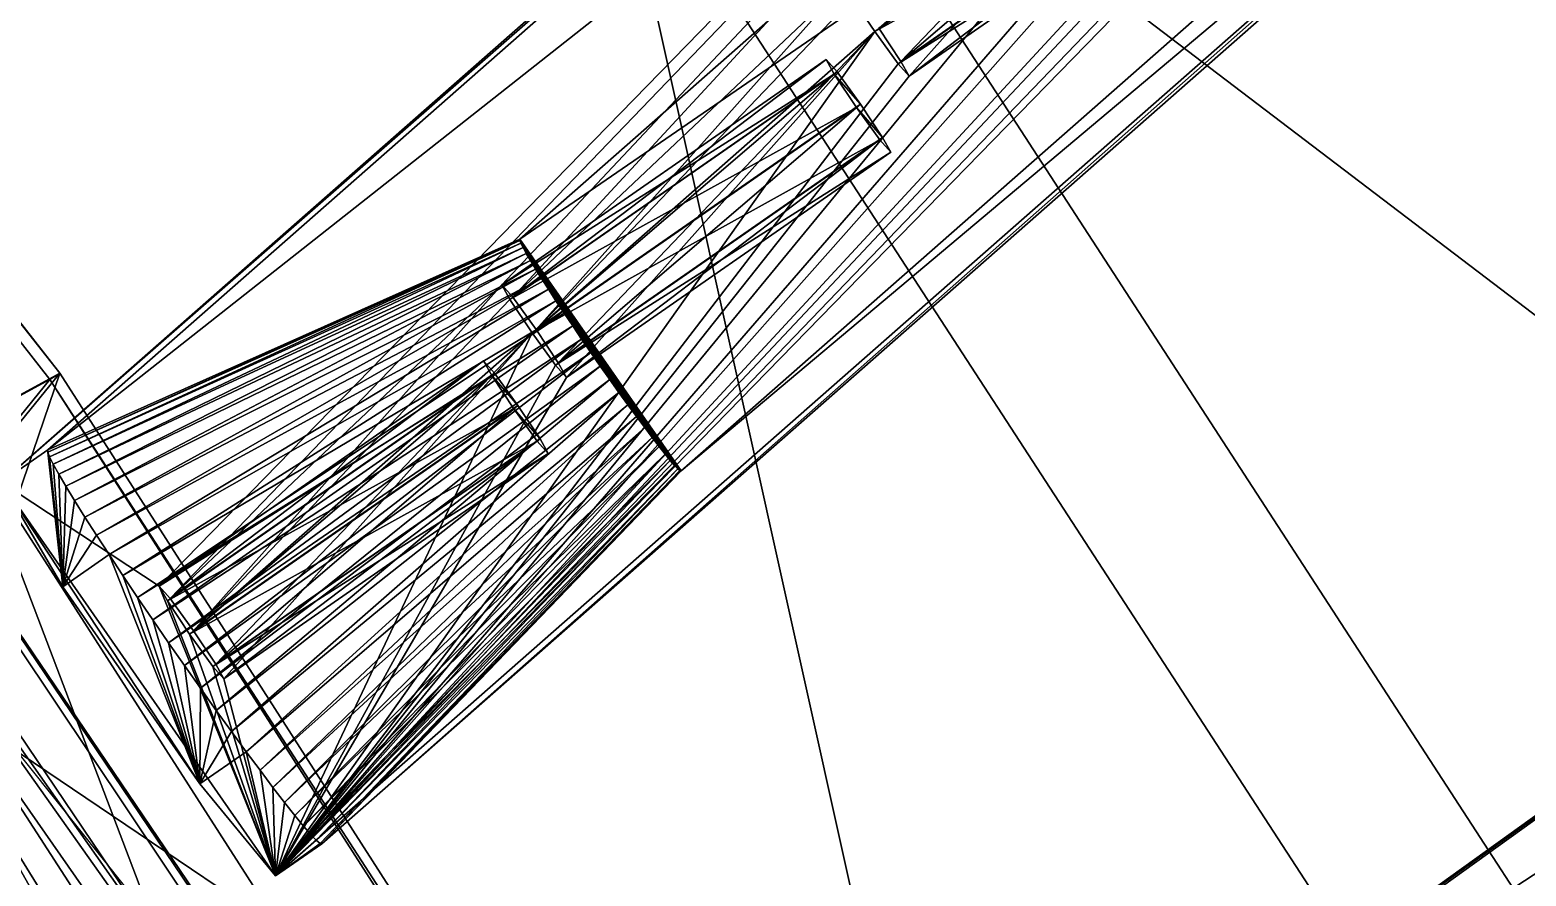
# Model space of a CAD drawing. Header units: millimetres. Extents: x -228 to 228, y -204 to 237.
# Drawn here: x 105.86 to 132.35, y 106.39 to 121.38 of the extents above; entities that cross this region are included whole.
import ezdxf

# ---------------------------------------------------------------- set-up
doc = ezdxf.new("R2010")
doc.units = ezdxf.units.MM
doc.header["$LTSCALE"] = 127.314815
for name, color, linetype in [('1', 7, 'CONTINUOUS'), ('1253', 7, 'CONTINUOUS'), ('1389', 7, 'CONTINUOUS'), ('1412', 7, 'CONTINUOUS'), ('1784', 7, 'CONTINUOUS'), ('1785', 7, 'CONTINUOUS'), ('1786', 7, 'CONTINUOUS'), ('1788', 7, 'CONTINUOUS'), ('1791', 7, 'CONTINUOUS'), ('1792', 7, 'CONTINUOUS'), ('28', 7, 'CONTINUOUS'), ('35', 7, 'CONTINUOUS'), ('54', 7, 'CONTINUOUS'), ('55', 7, 'CONTINUOUS'), ('560', 7, 'CONTINUOUS'), ('589', 7, 'CONTINUOUS'), ('59', 7, 'CONTINUOUS'), ('605', 7, 'CONTINUOUS'), ('661', 7, 'CONTINUOUS'), ('7287', 7, 'CONTINUOUS'), ('7288', 7, 'CONTINUOUS'), ('7291', 7, 'CONTINUOUS'), ('7379', 7, 'CONTINUOUS'), ('7552', 7, 'CONTINUOUS'), ('7553', 7, 'CONTINUOUS'), ('7554', 7, 'CONTINUOUS'), ('7555', 7, 'CONTINUOUS'), ('7576', 7, 'CONTINUOUS'), ('7577', 7, 'CONTINUOUS'), ('7580', 7, 'CONTINUOUS'), ('7581', 7, 'CONTINUOUS'), ('7582', 7, 'CONTINUOUS'), ('7583', 7, 'CONTINUOUS'), ('7584', 7, 'CONTINUOUS'), ('7585', 7, 'CONTINUOUS'), ('7586', 7, 'CONTINUOUS'), ('7587', 7, 'CONTINUOUS'), ('7588', 7, 'CONTINUOUS'), ('7589', 7, 'CONTINUOUS'), ('7591', 7, 'CONTINUOUS'), ('7592', 7, 'CONTINUOUS'), ('7602', 7, 'CONTINUOUS'), ('7604', 7, 'CONTINUOUS'), ('7605', 7, 'CONTINUOUS'), ('7607', 7, 'CONTINUOUS')]:
    doc.layers.add(name, color=color, linetype=linetype)

msp = doc.modelspace()

# ---------------------------------------------------------------- linework, layer by layer
at = {"layer": '1', "color": 5, "linetype": 'Continuous'}
for points in [[(106.388, 115.3, 1032.773), (77.333, 152.514, 1031.221), (48.25, 83.571, 1037.893), (106.388, 115.3, 1032.773)], [(68.236, 68.236, 1037.893), (106.388, 115.3, 1032.773), (48.25, 83.571, 1037.893), (68.236, 68.236, 1037.893)], [(83.571, 48.25, 1037.893), (106.388, 115.3, 1032.773), (68.236, 68.236, 1037.893), (83.571, 48.25, 1037.893)], [(131.588, 75.972, 1033.284), (106.388, 115.3, 1032.773), (83.571, 48.25, 1037.893), (131.588, 75.972, 1033.284)]]:
    msp.add_3dface(points, dxfattribs=at)
at = {"layer": '1253', "color": 5, "linetype": 'Continuous'}
for points in [[(68.325, 143.798, 1024.603), (68.919, 144.328, 1025.142), (120.549, 69.599, 1026.788), (68.325, 143.798, 1024.603)], [(68.919, 144.328, 1025.142), (90.541, 117.106, 1026.716), (120.549, 69.599, 1026.788), (68.919, 144.328, 1025.142)], [(119.461, 68.971, 1026.509), (88.953, 115.914, 1025.728), (68.325, 143.798, 1024.603), (119.461, 68.971, 1026.509)], [(119.461, 68.971, 1026.509), (68.325, 143.798, 1024.603), (120.549, 69.599, 1026.788), (119.461, 68.971, 1026.509)], [(90.541, 117.106, 1026.716), (121.292, 70.028, 1027.748), (120.549, 69.599, 1026.788), (90.541, 117.106, 1026.716)]]:
    msp.add_3dface(points, dxfattribs=at)
at = {"layer": '1389', "color": 5, "linetype": 'Continuous'}
for points in [[(76.859, 149.705, 1027.757), (129.505, 74.77, 1029.13), (76.642, 149.483, 1027.135), (76.859, 149.705, 1027.757)], [(76.859, 149.705, 1027.757), (90.824, 132.652, 1028.608), (129.505, 74.77, 1029.13), (76.859, 149.705, 1027.757)], [(128.922, 74.433, 1028.874), (90.078, 132.03, 1027.713), (76.642, 149.483, 1027.135), (128.922, 74.433, 1028.874)], [(129.505, 74.77, 1029.13), (128.922, 74.433, 1028.874), (76.642, 149.483, 1027.135), (129.505, 74.77, 1029.13)], [(90.824, 132.652, 1028.608), (129.787, 74.933, 1029.772), (129.505, 74.77, 1029.13), (90.824, 132.652, 1028.608)]]:
    msp.add_3dface(points, dxfattribs=at)
at = {"layer": '1412', "color": 5, "linetype": 'Continuous'}
for points in [[(95.202, 107.712, 1029.704), (93.852, 106.763, 1029.126), (118.196, 68.241, 1029.657), (95.202, 107.712, 1029.704)], [(119.683, 69.099, 1030.304), (95.202, 107.712, 1029.704), (119.004, 68.707, 1029.783), (119.683, 69.099, 1030.304)], [(95.202, 107.712, 1029.704), (118.196, 68.241, 1029.657), (119.004, 68.707, 1029.783), (95.202, 107.712, 1029.704)]]:
    msp.add_3dface(points, dxfattribs=at)
at = {"layer": '1784', "color": 2, "linetype": 'Continuous'}
msp.add_3dface([(124.069, 59.746, 10), (85.859, 107.662, 10), (82.503, 103.454, 10), (124.069, 59.746, 10)], dxfattribs=at)
at = {"layer": '1785', "color": 2, "linetype": 'Continuous'}
for points in [[(93.224, 116.896, 26), (89.471, 112.193, 26), (134.711, 64.871, 26), (93.224, 116.896, 26)], [(89.471, 112.193, 26), (129.289, 62.262, 26), (134.711, 64.871, 26), (89.471, 112.193, 26)]]:
    msp.add_3dface(points, dxfattribs=at)
at = {"layer": '1786', "color": 2, "linetype": 'Continuous'}
for points in [[(96.115, 120.524, 25.156), (138.889, 66.886, 25.156), (92.186, 115.597, 18.855), (96.115, 120.524, 25.156)], [(92.186, 115.597, 18.855), (138.889, 66.886, 25.156), (133.212, 64.152, 18.855), (92.186, 115.597, 18.855)]]:
    msp.add_3dface(points, dxfattribs=at)
at = {"layer": '1788', "color": 2, "linetype": 'Continuous'}
for points in [[(92.095, 115.483, 18.527), (133.081, 64.089, 18.527), (91.951, 115.303, 14.121), (92.095, 115.483, 18.527)], [(91.951, 115.303, 14.121), (133.081, 64.089, 18.527), (132.873, 63.988, 14.121), (91.951, 115.303, 14.121)]]:
    msp.add_3dface(points, dxfattribs=at)
at = {"layer": '1791', "color": 2, "linetype": 'Continuous'}
for points in [[(89.471, 112.193, 26), (88.102, 110.476, 23.804), (127.311, 61.31, 23.804), (89.471, 112.193, 26)], [(129.289, 62.262, 26), (89.471, 112.193, 26), (127.311, 61.31, 23.804), (129.289, 62.262, 26)]]:
    msp.add_3dface(points, dxfattribs=at)
at = {"layer": '1792', "color": 2, "linetype": 'Continuous'}
for points in [[(125.374, 60.377, 11.112), (87.912, 110.238, 18), (86.761, 108.795, 11.112), (125.374, 60.377, 11.112)], [(127.037, 61.178, 18), (87.912, 110.238, 18), (125.374, 60.377, 11.112), (127.037, 61.178, 18)]]:
    msp.add_3dface(points, dxfattribs=at)
at = {"layer": '28', "color": 5, "linetype": 'Continuous'}
for points in [[(106.215, 115.19, 1030.783), (48.25, 83.571, 1035.889), (77.23, 152.311, 1029.234), (106.215, 115.19, 1030.783)], [(68.236, 68.236, 1035.889), (48.25, 83.571, 1035.889), (106.215, 115.19, 1030.783), (68.236, 68.236, 1035.889)], [(131.412, 75.871, 1031.295), (68.236, 68.236, 1035.889), (106.215, 115.19, 1030.783), (131.412, 75.871, 1031.295)]]:
    msp.add_3dface(points, dxfattribs=at)
at = {"layer": '35', "color": 5, "linetype": 'Continuous'}
for points in [[(77.333, 152.514, 1031.221), (106.388, 115.3, 1032.773), (77.23, 152.311, 1029.234), (77.333, 152.514, 1031.221)], [(106.388, 115.3, 1032.773), (106.215, 115.19, 1030.783), (77.23, 152.311, 1029.234), (106.388, 115.3, 1032.773)], [(106.388, 115.3, 1032.773), (131.588, 75.972, 1033.284), (106.215, 115.19, 1030.783), (106.388, 115.3, 1032.773)], [(131.588, 75.972, 1033.284), (131.412, 75.871, 1031.295), (106.215, 115.19, 1030.783), (131.588, 75.972, 1033.284)]]:
    msp.add_3dface(points, dxfattribs=at)
at = {"layer": '54', "color": 5, "linetype": 'Continuous'}
msp.add_3dface([(88.953, 115.914, 1025.728), (119.461, 68.971, 1026.509), (69.36, 69.36, 1029.672), (88.953, 115.914, 1025.728)], dxfattribs=at)
at = {"layer": '55', "color": 5, "linetype": 'Continuous'}
for points in [[(121.502, 70.149, 1031.411), (104.875, 113.917, 1029.97), (90.434, 118.713, 1030.543), (121.502, 70.149, 1031.411)], [(129.849, 74.968, 1030.472), (104.875, 113.917, 1029.97), (121.502, 70.149, 1031.411), (129.849, 74.968, 1030.472)]]:
    msp.add_3dface(points, dxfattribs=at)
at = {"layer": '560', "color": 5, "linetype": 'Continuous'}
for points in [[(76.164, 149.057, 1026.864), (126.476, 73.021, 1028.903), (72.995, 147.023, 1026.662), (76.164, 149.057, 1026.864)], [(90.078, 132.03, 1027.713), (126.476, 73.021, 1028.903), (76.164, 149.057, 1026.864), (90.078, 132.03, 1027.713)], [(72.995, 147.023, 1026.662), (124.565, 71.918, 1028.934), (70.948, 145.687, 1026.38), (72.995, 147.023, 1026.662)], [(126.476, 73.021, 1028.903), (124.565, 71.918, 1028.934), (72.995, 147.023, 1026.662), (126.476, 73.021, 1028.903)], [(70.948, 145.687, 1026.38), (122.24, 70.575, 1028.707), (69.706, 144.86, 1025.877), (70.948, 145.687, 1026.38)], [(124.565, 71.918, 1028.934), (122.24, 70.575, 1028.707), (70.948, 145.687, 1026.38), (124.565, 71.918, 1028.934)], [(122.24, 70.575, 1028.707), (121.292, 70.028, 1027.748), (69.706, 144.86, 1025.877), (122.24, 70.575, 1028.707)], [(69.706, 144.86, 1025.877), (121.292, 70.028, 1027.748), (90.541, 117.106, 1026.716), (69.706, 144.86, 1025.877)], [(128.922, 74.433, 1028.874), (126.476, 73.021, 1028.903), (90.078, 132.03, 1027.713), (128.922, 74.433, 1028.874)]]:
    msp.add_3dface(points, dxfattribs=at)
at = {"layer": '589', "color": 5, "linetype": 'Continuous'}
for points in [[(69.058, 144.034, 1028.73), (68.154, 143.212, 1028.011), (120.194, 69.394, 1030.83), (69.058, 144.034, 1028.73)], [(89.905, 118.336, 1030.461), (69.058, 144.034, 1028.73), (120.796, 69.742, 1031.257), (89.905, 118.336, 1030.461)], [(120.796, 69.742, 1031.257), (69.058, 144.034, 1028.73), (120.194, 69.394, 1030.83), (120.796, 69.742, 1031.257)], [(120.194, 69.394, 1030.83), (68.154, 143.212, 1028.011), (95.202, 107.712, 1029.704), (120.194, 69.394, 1030.83)], [(119.683, 69.099, 1030.304), (120.194, 69.394, 1030.83), (95.202, 107.712, 1029.704), (119.683, 69.099, 1030.304)]]:
    msp.add_3dface(points, dxfattribs=at)
at = {"layer": '59', "color": 5, "linetype": 'Continuous'}
for points in [[(90.824, 132.652, 1028.608), (129.849, 74.968, 1030.472), (129.787, 74.933, 1029.772), (90.824, 132.652, 1028.608)], [(104.875, 113.917, 1029.97), (129.849, 74.968, 1030.472), (90.824, 132.652, 1028.608), (104.875, 113.917, 1029.97)]]:
    msp.add_3dface(points, dxfattribs=at)
at = {"layer": '605', "color": 5, "linetype": 'Continuous'}
msp.add_3dface([(93.852, 106.763, 1029.126), (87.469, 50.5, 1032.484), (118.196, 68.241, 1029.657), (93.852, 106.763, 1029.126)], dxfattribs=at)
at = {"layer": '661', "color": 5, "linetype": 'Continuous'}
for points in [[(90.434, 118.713, 1030.543), (89.905, 118.336, 1030.461), (120.796, 69.742, 1031.257), (90.434, 118.713, 1030.543)], [(121.502, 70.149, 1031.411), (90.434, 118.713, 1030.543), (121.14, 69.94, 1031.392), (121.502, 70.149, 1031.411)], [(90.434, 118.713, 1030.543), (120.796, 69.742, 1031.257), (121.14, 69.94, 1031.392), (90.434, 118.713, 1030.543)]]:
    msp.add_3dface(points, dxfattribs=at)
at = {"layer": '7287', "color": 6, "linetype": 'Continuous'}
for points in [[(100.848, 115.102, 1025.993), (114.299, 133.635, 553.042), (70.107, 153.637, 1024.198), (100.848, 115.102, 1025.993)], [(114.299, 133.635, 553.042), (146.238, 84.431, 553.05), (134.942, 141.595, 88.542), (114.299, 133.635, 553.042)], [(127.606, 73.673, 1026.6), (114.299, 133.635, 553.042), (100.848, 115.102, 1025.993), (127.606, 73.673, 1026.6)], [(146.238, 84.431, 553.05), (114.299, 133.635, 553.042), (127.606, 73.673, 1026.6), (146.238, 84.431, 553.05)]]:
    msp.add_3dface(points, dxfattribs=at)
at = {"layer": '7288', "color": 6, "linetype": 'Continuous'}
for points in [[(67.452, 152.104, 1024.198), (111.583, 132.261, 553.04), (98.231, 113.596, 1025.993), (67.452, 152.104, 1024.198)], [(162.269, 93.686, 79.5), (111.583, 132.261, 553.04), (132.244, 140.207, 88.591), (162.269, 93.686, 79.5)], [(111.583, 132.261, 553.04), (143.637, 82.929, 553.05), (98.231, 113.596, 1025.993), (111.583, 132.261, 553.04)], [(143.637, 82.929, 553.05), (111.583, 132.261, 553.04), (162.269, 93.686, 79.5), (143.637, 82.929, 553.05)], [(98.231, 113.596, 1025.993), (143.637, 82.929, 553.05), (125.005, 72.172, 1026.6), (98.231, 113.596, 1025.993)]]:
    msp.add_3dface(points, dxfattribs=at)
at = {"layer": '7291', "color": 6, "linetype": 'Continuous'}
for points in [[(134.942, 141.595, 88.542), (164.87, 95.188, 79.5), (132.244, 140.207, 88.591), (134.942, 141.595, 88.542)], [(164.87, 95.188, 79.5), (162.269, 93.686, 79.5), (132.244, 140.207, 88.591), (164.87, 95.188, 79.5)]]:
    msp.add_3dface(points, dxfattribs=at)
at = {"layer": '7379', "color": 6, "linetype": 'Continuous'}
for points in [[(100.848, 115.102, 1025.993), (98.231, 113.596, 1025.993), (125.005, 72.172, 1026.6), (100.848, 115.102, 1025.993)], [(127.606, 73.673, 1026.6), (100.848, 115.102, 1025.993), (125.005, 72.172, 1026.6), (127.606, 73.673, 1026.6)]]:
    msp.add_3dface(points, dxfattribs=at)
at = {"layer": '7552', "color": 191, "linetype": 'Continuous', "true_color": 0xba45ff}
for points in [[(151.559, 121.154, 86.911), (119.671, 94.234, 994.007), (116.928, 96.258, 1021.038), (151.559, 121.154, 86.911)], [(119.854, 94.006, 993.3), (119.671, 94.234, 994.007), (151.559, 121.154, 86.911), (119.854, 94.006, 993.3)], [(126.197, 98.925, 817.991), (119.854, 94.006, 993.3), (151.559, 121.154, 86.911), (126.197, 98.925, 817.991)], [(126.38, 98.697, 817.283), (126.197, 98.925, 817.991), (151.559, 121.154, 86.911), (126.38, 98.697, 817.283)], [(151.559, 121.154, 86.911), (132.722, 103.616, 641.974), (126.38, 98.697, 817.283), (151.559, 121.154, 86.911)], [(146.845, 111.31, 289.935), (153.187, 116.229, 114.626), (121.483, 89.081, 1021.015), (146.845, 111.31, 289.935)], [(153.187, 116.229, 114.626), (153.37, 116.001, 113.919), (121.483, 89.081, 1021.015), (153.187, 116.229, 114.626)], [(121.483, 89.081, 1021.015), (153.37, 116.001, 113.919), (156.114, 113.977, 86.888), (121.483, 89.081, 1021.015)], [(121.483, 89.081, 1021.015), (140.319, 106.619, 465.952), (146.662, 111.538, 290.643), (121.483, 89.081, 1021.015)], [(146.662, 111.538, 290.643), (146.845, 111.31, 289.935), (121.483, 89.081, 1021.015), (146.662, 111.538, 290.643)], [(133.794, 101.928, 641.969), (139.747, 107.436, 466.954), (121.483, 89.081, 1021.015), (133.794, 101.928, 641.969)], [(139.747, 107.436, 466.954), (140.136, 106.847, 466.659), (121.483, 89.081, 1021.015), (139.747, 107.436, 466.954)], [(140.136, 106.847, 466.659), (140.319, 106.619, 465.952), (121.483, 89.081, 1021.015), (140.136, 106.847, 466.659)]]:
    msp.add_3dface(points, dxfattribs=at)
at = {"layer": '7553', "color": 191, "linetype": 'Continuous', "true_color": 0xba45ff}
for points in [[(151.559, 121.154, 86.911), (116.928, 96.258, 1021.038), (152.402, 121.689, 86.956), (151.559, 121.154, 86.911)], [(116.928, 96.258, 1021.038), (117.771, 96.793, 1021.083), (152.402, 121.689, 86.956), (116.928, 96.258, 1021.038)]]:
    msp.add_3dface(points, dxfattribs=at)
at = {"layer": '7554', "color": 191, "linetype": 'Continuous', "true_color": 0xba45ff}
for points in [[(160.27, 124.582, 96.084), (126.287, 100.152, 1012.729), (162.949, 120.36, 96.071), (160.27, 124.582, 96.084)], [(162.949, 120.36, 96.071), (126.287, 100.152, 1012.729), (128.966, 95.93, 1012.716), (162.949, 120.36, 96.071)]]:
    msp.add_3dface(points, dxfattribs=at)
at = {"layer": '7555', "color": 191, "linetype": 'Continuous', "true_color": 0xba45ff}
for points in [[(122.326, 89.617, 1021.061), (156.114, 113.977, 86.888), (156.957, 114.513, 86.934), (122.326, 89.617, 1021.061)], [(121.483, 89.081, 1021.015), (156.114, 113.977, 86.888), (122.326, 89.617, 1021.061), (121.483, 89.081, 1021.015)]]:
    msp.add_3dface(points, dxfattribs=at)
at = {"layer": '7576', "color": 191, "linetype": 'Continuous', "true_color": 0xba45ff}
for points in [[(152.402, 121.689, 86.956), (117.771, 96.793, 1021.083), (160.27, 124.582, 96.084), (152.402, 121.689, 86.956)], [(117.771, 96.793, 1021.083), (126.287, 100.152, 1012.729), (160.27, 124.582, 96.084), (117.771, 96.793, 1021.083)]]:
    msp.add_3dface(points, dxfattribs=at)
at = {"layer": '7577', "color": 191, "linetype": 'Continuous', "true_color": 0xba45ff}
for points in [[(162.949, 120.36, 96.071), (128.966, 95.93, 1012.716), (156.957, 114.513, 86.934), (162.949, 120.36, 96.071)], [(128.966, 95.93, 1012.716), (122.326, 89.617, 1021.061), (156.957, 114.513, 86.934), (128.966, 95.93, 1012.716)]]:
    msp.add_3dface(points, dxfattribs=at)
at = {"layer": '7580', "color": 191, "linetype": 'Continuous', "true_color": 0xba45ff}
for points in [[(137.565, 141.707, 92.737), (108.151, 111.529, 993.708), (105.358, 113.372, 1020.746), (137.565, 141.707, 92.737)], [(108.343, 111.31, 993), (108.151, 111.529, 993.708), (137.565, 141.707, 92.737), (108.343, 111.31, 993)], [(114.217, 116.866, 818.915), (108.343, 111.31, 993), (137.565, 141.707, 92.737), (114.217, 116.866, 818.915)], [(114.409, 116.647, 818.207), (114.217, 116.866, 818.915), (137.565, 141.707, 92.737), (114.409, 116.647, 818.207)], [(137.565, 141.707, 92.737), (120.284, 122.203, 644.121), (114.409, 116.647, 818.207), (137.565, 141.707, 92.737)], [(133.558, 131.234, 294.524), (139.433, 136.79, 120.439), (110.21, 106.394, 1020.702), (133.558, 131.234, 294.524)], [(139.433, 136.79, 120.439), (139.625, 136.571, 119.731), (110.21, 106.394, 1020.702), (139.433, 136.79, 120.439)], [(110.21, 106.394, 1020.702), (139.625, 136.571, 119.731), (142.418, 134.728, 92.692), (110.21, 106.394, 1020.702)], [(110.21, 106.394, 1020.702), (127.492, 125.898, 469.317), (133.367, 131.453, 295.232), (110.21, 106.394, 1020.702)], [(133.367, 131.453, 295.232), (133.558, 131.234, 294.524), (110.21, 106.394, 1020.702), (133.367, 131.453, 295.232)], [(121.425, 120.561, 644.111), (126.886, 126.688, 470.322), (110.21, 106.394, 1020.702), (121.425, 120.561, 644.111)], [(126.886, 126.688, 470.322), (127.3, 126.116, 470.025), (110.21, 106.394, 1020.702), (126.886, 126.688, 470.322)], [(121.283, 120.823, 643.406), (120.889, 121.412, 643.117), (126.886, 126.688, 470.322), (121.283, 120.823, 643.406)], [(121.425, 120.561, 644.111), (121.283, 120.823, 643.406), (126.886, 126.688, 470.322), (121.425, 120.561, 644.111)], [(127.3, 126.116, 470.025), (127.492, 125.898, 469.317), (110.21, 106.394, 1020.702), (127.3, 126.116, 470.025)], [(114.823, 116.075, 817.91), (114.409, 116.647, 818.207), (120.284, 122.203, 644.121), (114.823, 116.075, 817.91)], [(120.426, 121.941, 644.826), (114.823, 116.075, 817.91), (120.284, 122.203, 644.121), (120.426, 121.941, 644.826)], [(120.82, 121.351, 645.115), (114.823, 116.075, 817.91), (120.426, 121.941, 644.826), (120.82, 121.351, 645.115)], [(115.359, 115.224, 818.904), (120.82, 121.351, 645.115), (110.21, 106.394, 1020.702), (115.359, 115.224, 818.904)], [(120.82, 121.351, 645.115), (121.234, 120.78, 644.819), (110.21, 106.394, 1020.702), (120.82, 121.351, 645.115)], [(115.216, 115.486, 818.199), (114.823, 116.075, 817.91), (120.82, 121.351, 645.115), (115.216, 115.486, 818.199)], [(115.359, 115.224, 818.904), (115.216, 115.486, 818.199), (120.82, 121.351, 645.115), (115.359, 115.224, 818.904)], [(121.234, 120.78, 644.819), (121.425, 120.561, 644.111), (110.21, 106.394, 1020.702), (121.234, 120.78, 644.819)], [(108.756, 110.739, 992.704), (108.343, 111.31, 993), (114.217, 116.866, 818.915), (108.756, 110.739, 992.704)], [(114.36, 116.604, 819.619), (108.756, 110.739, 992.704), (114.217, 116.866, 818.915), (114.36, 116.604, 819.619)], [(114.754, 116.014, 819.908), (108.756, 110.739, 992.704), (114.36, 116.604, 819.619), (114.754, 116.014, 819.908)], [(109.15, 110.149, 992.993), (108.756, 110.739, 992.704), (114.754, 116.014, 819.908), (109.15, 110.149, 992.993)], [(109.293, 109.887, 993.697), (109.15, 110.149, 992.993), (114.754, 116.014, 819.908), (109.293, 109.887, 993.697)], [(109.293, 109.887, 993.697), (114.754, 116.014, 819.908), (110.21, 106.394, 1020.702), (109.293, 109.887, 993.697)], [(114.754, 116.014, 819.908), (115.167, 115.443, 819.612), (110.21, 106.394, 1020.702), (114.754, 116.014, 819.908)], [(115.167, 115.443, 819.612), (115.359, 115.224, 818.904), (110.21, 106.394, 1020.702), (115.167, 115.443, 819.612)], [(108.151, 111.529, 993.708), (110.21, 106.394, 1020.702), (105.358, 113.372, 1020.746), (108.151, 111.529, 993.708)], [(105.358, 113.372, 1020.746), (110.21, 106.394, 1020.702), (108.87, 108.026, 1024.389), (105.358, 113.372, 1020.746)], [(106.443, 111.515, 1024.412), (105.358, 113.372, 1020.746), (108.87, 108.026, 1024.389), (106.443, 111.515, 1024.412)], [(108.151, 111.529, 993.708), (108.294, 111.267, 994.413), (110.21, 106.394, 1020.702), (108.151, 111.529, 993.708)], [(108.294, 111.267, 994.413), (108.687, 110.678, 994.702), (110.21, 106.394, 1020.702), (108.294, 111.267, 994.413)], [(108.687, 110.678, 994.702), (109.101, 110.106, 994.405), (110.21, 106.394, 1020.702), (108.687, 110.678, 994.702)], [(109.101, 110.106, 994.405), (109.293, 109.887, 993.697), (110.21, 106.394, 1020.702), (109.101, 110.106, 994.405)]]:
    msp.add_3dface(points, dxfattribs=at)
at = {"layer": '7581', "color": 191, "linetype": 'Continuous', "true_color": 0xba45ff}
for points in [[(137.565, 141.707, 92.737), (105.358, 113.372, 1020.746), (138.386, 142.277, 92.783), (137.565, 141.707, 92.737)], [(105.358, 113.372, 1020.746), (106.178, 113.942, 1020.792), (138.386, 142.277, 92.783), (105.358, 113.372, 1020.746)]]:
    msp.add_3dface(points, dxfattribs=at)
at = {"layer": '7582', "color": 191, "linetype": 'Continuous', "true_color": 0xba45ff}
for points in [[(146.136, 145.476, 101.909), (114.535, 117.675, 1012.437), (148.99, 141.371, 101.883), (146.136, 145.476, 101.909)], [(148.99, 141.371, 101.883), (114.535, 117.675, 1012.437), (117.389, 113.57, 1012.41), (148.99, 141.371, 101.883)], [(117.389, 113.57, 1012.41), (114.535, 117.675, 1012.437), (114.535, 117.653, 1012.727), (117.389, 113.57, 1012.41)], [(117.37, 113.575, 1012.7), (117.389, 113.57, 1012.41), (114.535, 117.653, 1012.727), (117.37, 113.575, 1012.7)], [(114.553, 117.602, 1013.012), (117.37, 113.575, 1012.7), (114.535, 117.653, 1012.727), (114.553, 117.602, 1013.012)], [(117.331, 113.608, 1012.987), (117.37, 113.575, 1012.7), (114.553, 117.602, 1013.012), (117.331, 113.608, 1012.987)], [(114.591, 117.526, 1013.29), (117.331, 113.608, 1012.987), (114.553, 117.602, 1013.012), (114.591, 117.526, 1013.29)], [(117.274, 113.668, 1013.265), (117.331, 113.608, 1012.987), (114.591, 117.526, 1013.29), (117.274, 113.668, 1013.265)], [(114.648, 117.423, 1013.556), (117.274, 113.668, 1013.265), (114.591, 117.526, 1013.29), (114.648, 117.423, 1013.556)], [(117.199, 113.754, 1013.533), (117.274, 113.668, 1013.265), (114.648, 117.423, 1013.556), (117.199, 113.754, 1013.533)], [(114.722, 117.296, 1013.807), (117.199, 113.754, 1013.533), (114.648, 117.423, 1013.556), (114.722, 117.296, 1013.807)], [(117.107, 113.866, 1013.785), (117.199, 113.754, 1013.533), (114.722, 117.296, 1013.807), (117.107, 113.866, 1013.785)], [(114.813, 117.146, 1014.039), (117.107, 113.866, 1013.785), (114.722, 117.296, 1013.807), (114.813, 117.146, 1014.039)], [(117, 114.002, 1014.019), (117.107, 113.866, 1013.785), (114.813, 117.146, 1014.039), (117, 114.002, 1014.019)], [(114.92, 116.976, 1014.249), (117, 114.002, 1014.019), (114.813, 117.146, 1014.039), (114.92, 116.976, 1014.249)], [(116.878, 114.159, 1014.231), (117, 114.002, 1014.019), (114.92, 116.976, 1014.249), (116.878, 114.159, 1014.231)], [(115.04, 116.787, 1014.435), (116.878, 114.159, 1014.231), (114.92, 116.976, 1014.249), (115.04, 116.787, 1014.435)], [(116.745, 114.336, 1014.419), (116.878, 114.159, 1014.231), (115.04, 116.787, 1014.435), (116.745, 114.336, 1014.419)], [(115.173, 116.583, 1014.593), (116.745, 114.336, 1014.419), (115.04, 116.787, 1014.435), (115.173, 116.583, 1014.593)], [(116.601, 114.531, 1014.58), (116.745, 114.336, 1014.419), (115.173, 116.583, 1014.593), (116.601, 114.531, 1014.58)], [(115.317, 116.366, 1014.722), (116.601, 114.531, 1014.58), (115.173, 116.583, 1014.593), (115.317, 116.366, 1014.722)], [(116.448, 114.74, 1014.711), (116.601, 114.531, 1014.58), (115.317, 116.366, 1014.722), (116.448, 114.74, 1014.711)], [(115.47, 116.139, 1014.82), (116.448, 114.74, 1014.711), (115.317, 116.366, 1014.722), (115.47, 116.139, 1014.82)], [(116.288, 114.961, 1014.812), (116.448, 114.74, 1014.711), (115.47, 116.139, 1014.82), (116.288, 114.961, 1014.812)], [(115.629, 115.904, 1014.885), (116.288, 114.961, 1014.812), (115.47, 116.139, 1014.82), (115.629, 115.904, 1014.885)], [(116.125, 115.191, 1014.881), (116.288, 114.961, 1014.812), (115.629, 115.904, 1014.885), (116.125, 115.191, 1014.881)], [(115.793, 115.666, 1014.917), (116.125, 115.191, 1014.881), (115.629, 115.904, 1014.885), (115.793, 115.666, 1014.917)], [(115.959, 115.427, 1014.916), (116.125, 115.191, 1014.881), (115.793, 115.666, 1014.917), (115.959, 115.427, 1014.916)]]:
    msp.add_3dface(points, dxfattribs=at)
at = {"layer": '7583', "color": 191, "linetype": 'Continuous', "true_color": 0xba45ff}
for points in [[(111.031, 106.964, 1020.747), (142.418, 134.728, 92.692), (143.238, 135.298, 92.738), (111.031, 106.964, 1020.747)], [(110.21, 106.394, 1020.702), (142.418, 134.728, 92.692), (111.031, 106.964, 1020.747), (110.21, 106.394, 1020.702)]]:
    msp.add_3dface(points, dxfattribs=at)
at = {"layer": '7584', "color": 191, "linetype": 'Continuous', "true_color": 0xba45ff}
for points in [[(113.893, 115.52, 994.029), (114.085, 115.301, 993.321), (114.036, 115.258, 994.734), (113.893, 115.52, 994.029)], [(114.085, 115.301, 993.321), (114.498, 114.729, 993.025), (114.036, 115.258, 994.734), (114.085, 115.301, 993.321)], [(114.498, 114.729, 993.025), (114.429, 114.668, 995.023), (114.036, 115.258, 994.734), (114.498, 114.729, 993.025)], [(114.892, 114.14, 993.314), (114.429, 114.668, 995.023), (114.498, 114.729, 993.025), (114.892, 114.14, 993.314)], [(114.843, 114.097, 994.726), (114.429, 114.668, 995.023), (114.892, 114.14, 993.314), (114.843, 114.097, 994.726)], [(115.035, 113.878, 994.019), (114.843, 114.097, 994.726), (114.892, 114.14, 993.314), (115.035, 113.878, 994.019)]]:
    msp.add_3dface(points, dxfattribs=at)
at = {"layer": '7585', "color": 191, "linetype": 'Continuous', "true_color": 0xba45ff}
for points in [[(108.151, 111.529, 993.708), (108.343, 111.31, 993), (113.893, 115.52, 994.029), (108.151, 111.529, 993.708)], [(108.151, 111.529, 993.708), (113.893, 115.52, 994.029), (114.036, 115.258, 994.734), (108.151, 111.529, 993.708)], [(108.343, 111.31, 993), (114.085, 115.301, 993.321), (113.893, 115.52, 994.029), (108.343, 111.31, 993)], [(108.294, 111.267, 994.413), (108.151, 111.529, 993.708), (114.036, 115.258, 994.734), (108.294, 111.267, 994.413)], [(114.429, 114.668, 995.023), (108.294, 111.267, 994.413), (114.036, 115.258, 994.734), (114.429, 114.668, 995.023)], [(108.343, 111.31, 993), (108.756, 110.739, 992.704), (114.085, 115.301, 993.321), (108.343, 111.31, 993)], [(108.756, 110.739, 992.704), (114.498, 114.729, 993.025), (114.085, 115.301, 993.321), (108.756, 110.739, 992.704)], [(108.687, 110.678, 994.702), (108.294, 111.267, 994.413), (114.429, 114.668, 995.023), (108.687, 110.678, 994.702)]]:
    msp.add_3dface(points, dxfattribs=at)
at = {"layer": '7586', "color": 191, "linetype": 'Continuous', "true_color": 0xba45ff}
for points in [[(108.756, 110.739, 992.704), (109.15, 110.149, 992.993), (114.498, 114.729, 993.025), (108.756, 110.739, 992.704)], [(109.15, 110.149, 992.993), (114.892, 114.14, 993.314), (114.498, 114.729, 993.025), (109.15, 110.149, 992.993)], [(108.687, 110.678, 994.702), (114.429, 114.668, 995.023), (114.843, 114.097, 994.726), (108.687, 110.678, 994.702)], [(109.101, 110.106, 994.405), (108.687, 110.678, 994.702), (114.843, 114.097, 994.726), (109.101, 110.106, 994.405)], [(109.101, 110.106, 994.405), (114.843, 114.097, 994.726), (115.035, 113.878, 994.019), (109.101, 110.106, 994.405)], [(109.15, 110.149, 992.993), (109.293, 109.887, 993.697), (114.892, 114.14, 993.314), (109.15, 110.149, 992.993)], [(109.293, 109.887, 993.697), (115.035, 113.878, 994.019), (114.892, 114.14, 993.314), (109.293, 109.887, 993.697)], [(109.293, 109.887, 993.697), (109.101, 110.106, 994.405), (115.035, 113.878, 994.019), (109.293, 109.887, 993.697)]]:
    msp.add_3dface(points, dxfattribs=at)
at = {"layer": '7587', "color": 191, "linetype": 'Continuous', "true_color": 0xba45ff}
for points in [[(119.959, 120.857, 819.236), (120.151, 120.638, 818.528), (120.102, 120.595, 819.94), (119.959, 120.857, 819.236)], [(120.151, 120.638, 818.528), (120.565, 120.066, 818.232), (120.102, 120.595, 819.94), (120.151, 120.638, 818.528)], [(120.565, 120.066, 818.232), (120.496, 120.005, 820.229), (120.102, 120.595, 819.94), (120.565, 120.066, 818.232)], [(120.958, 119.477, 818.52), (120.496, 120.005, 820.229), (120.565, 120.066, 818.232), (120.958, 119.477, 818.52)], [(120.909, 119.433, 819.933), (120.496, 120.005, 820.229), (120.958, 119.477, 818.52), (120.909, 119.433, 819.933)], [(121.101, 119.215, 819.225), (120.909, 119.433, 819.933), (120.958, 119.477, 818.52), (121.101, 119.215, 819.225)]]:
    msp.add_3dface(points, dxfattribs=at)
at = {"layer": '7588', "color": 191, "linetype": 'Continuous', "true_color": 0xba45ff}
for points in [[(114.217, 116.866, 818.915), (114.409, 116.647, 818.207), (119.959, 120.857, 819.236), (114.217, 116.866, 818.915)], [(114.217, 116.866, 818.915), (119.959, 120.857, 819.236), (120.102, 120.595, 819.94), (114.217, 116.866, 818.915)], [(114.409, 116.647, 818.207), (120.151, 120.638, 818.528), (119.959, 120.857, 819.236), (114.409, 116.647, 818.207)], [(114.36, 116.604, 819.619), (114.217, 116.866, 818.915), (120.102, 120.595, 819.94), (114.36, 116.604, 819.619)], [(120.496, 120.005, 820.229), (114.36, 116.604, 819.619), (120.102, 120.595, 819.94), (120.496, 120.005, 820.229)], [(114.409, 116.647, 818.207), (114.823, 116.075, 817.91), (120.151, 120.638, 818.528), (114.409, 116.647, 818.207)], [(114.823, 116.075, 817.91), (120.565, 120.066, 818.232), (120.151, 120.638, 818.528), (114.823, 116.075, 817.91)], [(114.754, 116.014, 819.908), (114.36, 116.604, 819.619), (120.496, 120.005, 820.229), (114.754, 116.014, 819.908)]]:
    msp.add_3dface(points, dxfattribs=at)
at = {"layer": '7589', "color": 191, "linetype": 'Continuous', "true_color": 0xba45ff}
for points in [[(114.754, 116.014, 819.908), (120.496, 120.005, 820.229), (120.909, 119.433, 819.933), (114.754, 116.014, 819.908)], [(114.823, 116.075, 817.91), (115.216, 115.486, 818.199), (120.565, 120.066, 818.232), (114.823, 116.075, 817.91)], [(115.216, 115.486, 818.199), (120.958, 119.477, 818.52), (120.565, 120.066, 818.232), (115.216, 115.486, 818.199)], [(115.216, 115.486, 818.199), (115.359, 115.224, 818.904), (120.958, 119.477, 818.52), (115.216, 115.486, 818.199)], [(115.359, 115.224, 818.904), (121.101, 119.215, 819.225), (120.958, 119.477, 818.52), (115.359, 115.224, 818.904)], [(115.167, 115.443, 819.612), (114.754, 116.014, 819.908), (120.909, 119.433, 819.933), (115.167, 115.443, 819.612)], [(115.167, 115.443, 819.612), (120.909, 119.433, 819.933), (121.101, 119.215, 819.225), (115.167, 115.443, 819.612)], [(115.359, 115.224, 818.904), (115.167, 115.443, 819.612), (121.101, 119.215, 819.225), (115.359, 115.224, 818.904)]]:
    msp.add_3dface(points, dxfattribs=at)
at = {"layer": '7591', "color": 191, "linetype": 'Continuous', "true_color": 0xba45ff}
msp.add_3dface([(120.82, 121.351, 645.115), (120.426, 121.941, 644.826), (126.562, 125.342, 645.436), (120.82, 121.351, 645.115)], dxfattribs=at)
at = {"layer": '7592', "color": 191, "linetype": 'Continuous', "true_color": 0xba45ff}
for points in [[(120.82, 121.351, 645.115), (126.562, 125.342, 645.436), (126.976, 124.77, 645.14), (120.82, 121.351, 645.115)], [(120.889, 121.412, 643.117), (121.283, 120.823, 643.406), (126.631, 125.403, 643.438), (120.889, 121.412, 643.117)], [(121.283, 120.823, 643.406), (127.025, 124.813, 643.727), (126.631, 125.403, 643.438), (121.283, 120.823, 643.406)], [(121.234, 120.78, 644.819), (120.82, 121.351, 645.115), (126.976, 124.77, 645.14), (121.234, 120.78, 644.819)], [(121.234, 120.78, 644.819), (126.976, 124.77, 645.14), (127.168, 124.551, 644.432), (121.234, 120.78, 644.819)], [(121.283, 120.823, 643.406), (121.425, 120.561, 644.111), (127.025, 124.813, 643.727), (121.283, 120.823, 643.406)], [(121.425, 120.561, 644.111), (127.168, 124.551, 644.432), (127.025, 124.813, 643.727), (121.425, 120.561, 644.111)], [(121.425, 120.561, 644.111), (121.234, 120.78, 644.819), (127.168, 124.551, 644.432), (121.425, 120.561, 644.111)]]:
    msp.add_3dface(points, dxfattribs=at)
at = {"layer": '7602', "color": 191, "linetype": 'Continuous', "true_color": 0xba45ff}
for points in [[(105.358, 113.372, 1020.746), (106.443, 111.515, 1024.412), (106.178, 113.942, 1020.792), (105.358, 113.372, 1020.746)], [(106.178, 113.942, 1020.792), (106.443, 111.515, 1024.412), (106.177, 113.904, 1021.285), (106.178, 113.942, 1020.792)], [(106.177, 113.904, 1021.285), (106.443, 111.515, 1024.412), (106.209, 113.818, 1021.771), (106.177, 113.904, 1021.285)], [(106.209, 113.818, 1021.771), (106.443, 111.515, 1024.412), (106.274, 113.688, 1022.243), (106.209, 113.818, 1021.771)], [(106.274, 113.688, 1022.243), (106.443, 111.515, 1024.412), (106.37, 113.513, 1022.695), (106.274, 113.688, 1022.243)], [(106.37, 113.513, 1022.695), (106.443, 111.515, 1024.412), (106.496, 113.297, 1023.121), (106.37, 113.513, 1022.695)], [(106.496, 113.297, 1023.121), (106.443, 111.515, 1024.412), (106.651, 113.043, 1023.516), (106.496, 113.297, 1023.121)], [(106.651, 113.043, 1023.516), (106.443, 111.515, 1024.412), (106.832, 112.753, 1023.873), (106.651, 113.043, 1023.516)], [(106.832, 112.753, 1023.873), (106.443, 111.515, 1024.412), (107.037, 112.433, 1024.188), (106.832, 112.753, 1023.873)], [(107.037, 112.433, 1024.188), (106.443, 111.515, 1024.412), (107.264, 112.086, 1024.458), (107.037, 112.433, 1024.188)], [(106.443, 111.515, 1024.412), (108.87, 108.026, 1024.389), (107.264, 112.086, 1024.458), (106.443, 111.515, 1024.412)], [(107.264, 112.086, 1024.458), (108.87, 108.026, 1024.389), (107.508, 111.716, 1024.677), (107.264, 112.086, 1024.458)], [(107.508, 111.716, 1024.677), (108.87, 108.026, 1024.389), (107.767, 111.33, 1024.843), (107.508, 111.716, 1024.677)], [(107.767, 111.33, 1024.843), (108.87, 108.026, 1024.389), (108.038, 110.931, 1024.955), (107.767, 111.33, 1024.843)], [(108.038, 110.931, 1024.955), (108.87, 108.026, 1024.389), (108.316, 110.527, 1025.009), (108.038, 110.931, 1024.955)], [(108.316, 110.527, 1025.009), (108.87, 108.026, 1024.389), (108.598, 110.121, 1025.007), (108.316, 110.527, 1025.009)], [(108.598, 110.121, 1025.007), (108.87, 108.026, 1024.389), (108.88, 109.72, 1024.947), (108.598, 110.121, 1025.007)], [(108.88, 109.72, 1024.947), (108.87, 108.026, 1024.389), (109.159, 109.328, 1024.83), (108.88, 109.72, 1024.947)], [(109.159, 109.328, 1024.83), (108.87, 108.026, 1024.389), (109.43, 108.952, 1024.659), (109.159, 109.328, 1024.83)], [(109.43, 108.952, 1024.659), (108.87, 108.026, 1024.389), (109.69, 108.596, 1024.435), (109.43, 108.952, 1024.659)], [(108.87, 108.026, 1024.389), (110.21, 106.394, 1020.702), (109.69, 108.596, 1024.435), (108.87, 108.026, 1024.389)], [(109.69, 108.596, 1024.435), (110.21, 106.394, 1020.702), (109.935, 108.266, 1024.162), (109.69, 108.596, 1024.435)], [(109.935, 108.266, 1024.162), (110.21, 106.394, 1020.702), (110.162, 107.964, 1023.842), (109.935, 108.266, 1024.162)], [(110.162, 107.964, 1023.842), (110.21, 106.394, 1020.702), (110.368, 107.697, 1023.482), (110.162, 107.964, 1023.842)], [(110.368, 107.697, 1023.482), (110.21, 106.394, 1020.702), (110.55, 107.467, 1023.084), (110.368, 107.697, 1023.482)], [(110.55, 107.467, 1023.084), (110.21, 106.394, 1020.702), (110.706, 107.277, 1022.655), (110.55, 107.467, 1023.084)], [(110.706, 107.277, 1022.655), (110.21, 106.394, 1020.702), (110.834, 107.13, 1022.201), (110.706, 107.277, 1022.655)], [(110.834, 107.13, 1022.201), (110.21, 106.394, 1020.702), (110.931, 107.028, 1021.727), (110.834, 107.13, 1022.201)], [(110.931, 107.028, 1021.727), (110.21, 106.394, 1020.702), (110.997, 106.972, 1021.24), (110.931, 107.028, 1021.727)], [(110.21, 106.394, 1020.702), (111.031, 106.964, 1020.747), (110.997, 106.972, 1021.24), (110.21, 106.394, 1020.702)]]:
    msp.add_3dface(points, dxfattribs=at)
at = {"layer": '7604', "color": 191, "linetype": 'Continuous', "true_color": 0xba45ff}
for points in [[(138.386, 142.277, 92.783), (106.178, 113.942, 1020.792), (146.136, 145.476, 101.909), (138.386, 142.277, 92.783)], [(106.178, 113.942, 1020.792), (114.535, 117.675, 1012.437), (146.136, 145.476, 101.909), (106.178, 113.942, 1020.792)]]:
    msp.add_3dface(points, dxfattribs=at)
at = {"layer": '7605', "color": 191, "linetype": 'Continuous', "true_color": 0xba45ff}
for points in [[(148.99, 141.371, 101.883), (117.389, 113.57, 1012.41), (143.238, 135.298, 92.738), (148.99, 141.371, 101.883)], [(117.389, 113.57, 1012.41), (111.031, 106.964, 1020.747), (143.238, 135.298, 92.738), (117.389, 113.57, 1012.41)]]:
    msp.add_3dface(points, dxfattribs=at)
at = {"layer": '7607', "color": 191, "linetype": 'Continuous', "true_color": 0xba45ff}
for points in [[(114.535, 117.675, 1012.437), (106.178, 113.942, 1020.792), (106.177, 113.904, 1021.285), (114.535, 117.675, 1012.437)], [(114.535, 117.653, 1012.727), (114.535, 117.675, 1012.437), (106.177, 113.904, 1021.285), (114.535, 117.653, 1012.727)], [(114.535, 117.653, 1012.727), (106.177, 113.904, 1021.285), (106.209, 113.818, 1021.771), (114.535, 117.653, 1012.727)], [(114.553, 117.602, 1013.012), (114.535, 117.653, 1012.727), (106.209, 113.818, 1021.771), (114.553, 117.602, 1013.012)], [(114.553, 117.602, 1013.012), (106.209, 113.818, 1021.771), (106.274, 113.688, 1022.243), (114.553, 117.602, 1013.012)], [(114.591, 117.526, 1013.29), (114.553, 117.602, 1013.012), (106.274, 113.688, 1022.243), (114.591, 117.526, 1013.29)], [(114.591, 117.526, 1013.29), (106.274, 113.688, 1022.243), (106.37, 113.513, 1022.695), (114.591, 117.526, 1013.29)], [(114.648, 117.423, 1013.556), (114.591, 117.526, 1013.29), (106.37, 113.513, 1022.695), (114.648, 117.423, 1013.556)], [(114.648, 117.423, 1013.556), (106.37, 113.513, 1022.695), (106.496, 113.297, 1023.121), (114.648, 117.423, 1013.556)], [(114.722, 117.296, 1013.807), (114.648, 117.423, 1013.556), (106.496, 113.297, 1023.121), (114.722, 117.296, 1013.807)], [(114.722, 117.296, 1013.807), (106.496, 113.297, 1023.121), (106.651, 113.043, 1023.516), (114.722, 117.296, 1013.807)], [(114.813, 117.146, 1014.039), (114.722, 117.296, 1013.807), (106.651, 113.043, 1023.516), (114.813, 117.146, 1014.039)], [(114.813, 117.146, 1014.039), (106.651, 113.043, 1023.516), (106.832, 112.753, 1023.873), (114.813, 117.146, 1014.039)], [(114.92, 116.976, 1014.249), (114.813, 117.146, 1014.039), (106.832, 112.753, 1023.873), (114.92, 116.976, 1014.249)], [(114.92, 116.976, 1014.249), (106.832, 112.753, 1023.873), (107.037, 112.433, 1024.188), (114.92, 116.976, 1014.249)], [(115.04, 116.787, 1014.435), (114.92, 116.976, 1014.249), (107.037, 112.433, 1024.188), (115.04, 116.787, 1014.435)], [(115.04, 116.787, 1014.435), (107.037, 112.433, 1024.188), (107.264, 112.086, 1024.458), (115.04, 116.787, 1014.435)], [(115.173, 116.583, 1014.593), (115.04, 116.787, 1014.435), (107.264, 112.086, 1024.458), (115.173, 116.583, 1014.593)], [(115.173, 116.583, 1014.593), (107.264, 112.086, 1024.458), (107.508, 111.716, 1024.677), (115.173, 116.583, 1014.593)], [(115.317, 116.366, 1014.722), (115.173, 116.583, 1014.593), (107.508, 111.716, 1024.677), (115.317, 116.366, 1014.722)], [(115.317, 116.366, 1014.722), (107.508, 111.716, 1024.677), (107.767, 111.33, 1024.843), (115.317, 116.366, 1014.722)], [(115.47, 116.139, 1014.82), (115.317, 116.366, 1014.722), (107.767, 111.33, 1024.843), (115.47, 116.139, 1014.82)], [(115.47, 116.139, 1014.82), (107.767, 111.33, 1024.843), (108.038, 110.931, 1024.955), (115.47, 116.139, 1014.82)], [(115.629, 115.904, 1014.885), (115.47, 116.139, 1014.82), (108.038, 110.931, 1024.955), (115.629, 115.904, 1014.885)], [(115.629, 115.904, 1014.885), (108.038, 110.931, 1024.955), (108.316, 110.527, 1025.009), (115.629, 115.904, 1014.885)], [(115.793, 115.666, 1014.917), (115.629, 115.904, 1014.885), (108.316, 110.527, 1025.009), (115.793, 115.666, 1014.917)], [(115.793, 115.666, 1014.917), (108.316, 110.527, 1025.009), (108.598, 110.121, 1025.007), (115.793, 115.666, 1014.917)], [(115.959, 115.427, 1014.916), (115.793, 115.666, 1014.917), (108.598, 110.121, 1025.007), (115.959, 115.427, 1014.916)], [(115.959, 115.427, 1014.916), (108.598, 110.121, 1025.007), (108.88, 109.72, 1024.947), (115.959, 115.427, 1014.916)], [(116.125, 115.191, 1014.881), (115.959, 115.427, 1014.916), (108.88, 109.72, 1024.947), (116.125, 115.191, 1014.881)], [(116.125, 115.191, 1014.881), (108.88, 109.72, 1024.947), (109.159, 109.328, 1024.83), (116.125, 115.191, 1014.881)], [(116.288, 114.961, 1014.812), (116.125, 115.191, 1014.881), (109.159, 109.328, 1024.83), (116.288, 114.961, 1014.812)], [(116.288, 114.961, 1014.812), (109.159, 109.328, 1024.83), (109.43, 108.952, 1024.659), (116.288, 114.961, 1014.812)], [(116.448, 114.74, 1014.711), (116.288, 114.961, 1014.812), (109.43, 108.952, 1024.659), (116.448, 114.74, 1014.711)], [(116.448, 114.74, 1014.711), (109.43, 108.952, 1024.659), (109.69, 108.596, 1024.435), (116.448, 114.74, 1014.711)], [(116.601, 114.531, 1014.58), (116.448, 114.74, 1014.711), (109.69, 108.596, 1024.435), (116.601, 114.531, 1014.58)], [(116.601, 114.531, 1014.58), (109.69, 108.596, 1024.435), (109.935, 108.266, 1024.162), (116.601, 114.531, 1014.58)], [(116.745, 114.336, 1014.419), (116.601, 114.531, 1014.58), (109.935, 108.266, 1024.162), (116.745, 114.336, 1014.419)], [(116.745, 114.336, 1014.419), (109.935, 108.266, 1024.162), (110.162, 107.964, 1023.842), (116.745, 114.336, 1014.419)], [(116.878, 114.159, 1014.231), (116.745, 114.336, 1014.419), (110.162, 107.964, 1023.842), (116.878, 114.159, 1014.231)], [(116.878, 114.159, 1014.231), (110.162, 107.964, 1023.842), (110.368, 107.697, 1023.482), (116.878, 114.159, 1014.231)], [(117, 114.002, 1014.019), (116.878, 114.159, 1014.231), (110.368, 107.697, 1023.482), (117, 114.002, 1014.019)], [(117, 114.002, 1014.019), (110.368, 107.697, 1023.482), (110.55, 107.467, 1023.084), (117, 114.002, 1014.019)], [(117.107, 113.866, 1013.785), (117, 114.002, 1014.019), (110.55, 107.467, 1023.084), (117.107, 113.866, 1013.785)], [(117.107, 113.866, 1013.785), (110.55, 107.467, 1023.084), (110.706, 107.277, 1022.655), (117.107, 113.866, 1013.785)], [(117.199, 113.754, 1013.533), (117.107, 113.866, 1013.785), (110.706, 107.277, 1022.655), (117.199, 113.754, 1013.533)], [(117.199, 113.754, 1013.533), (110.706, 107.277, 1022.655), (110.834, 107.13, 1022.201), (117.199, 113.754, 1013.533)], [(117.274, 113.668, 1013.265), (117.199, 113.754, 1013.533), (110.834, 107.13, 1022.201), (117.274, 113.668, 1013.265)], [(117.274, 113.668, 1013.265), (110.834, 107.13, 1022.201), (110.931, 107.028, 1021.727), (117.274, 113.668, 1013.265)], [(117.331, 113.608, 1012.987), (117.274, 113.668, 1013.265), (110.931, 107.028, 1021.727), (117.331, 113.608, 1012.987)], [(117.331, 113.608, 1012.987), (110.931, 107.028, 1021.727), (110.997, 106.972, 1021.24), (117.331, 113.608, 1012.987)], [(117.37, 113.575, 1012.7), (117.331, 113.608, 1012.987), (110.997, 106.972, 1021.24), (117.37, 113.575, 1012.7)], [(111.031, 106.964, 1020.747), (117.37, 113.575, 1012.7), (110.997, 106.972, 1021.24), (111.031, 106.964, 1020.747)], [(117.389, 113.57, 1012.41), (117.37, 113.575, 1012.7), (111.031, 106.964, 1020.747), (117.389, 113.57, 1012.41)]]:
    msp.add_3dface(points, dxfattribs=at)

doc.saveas('drawing.dxf')
